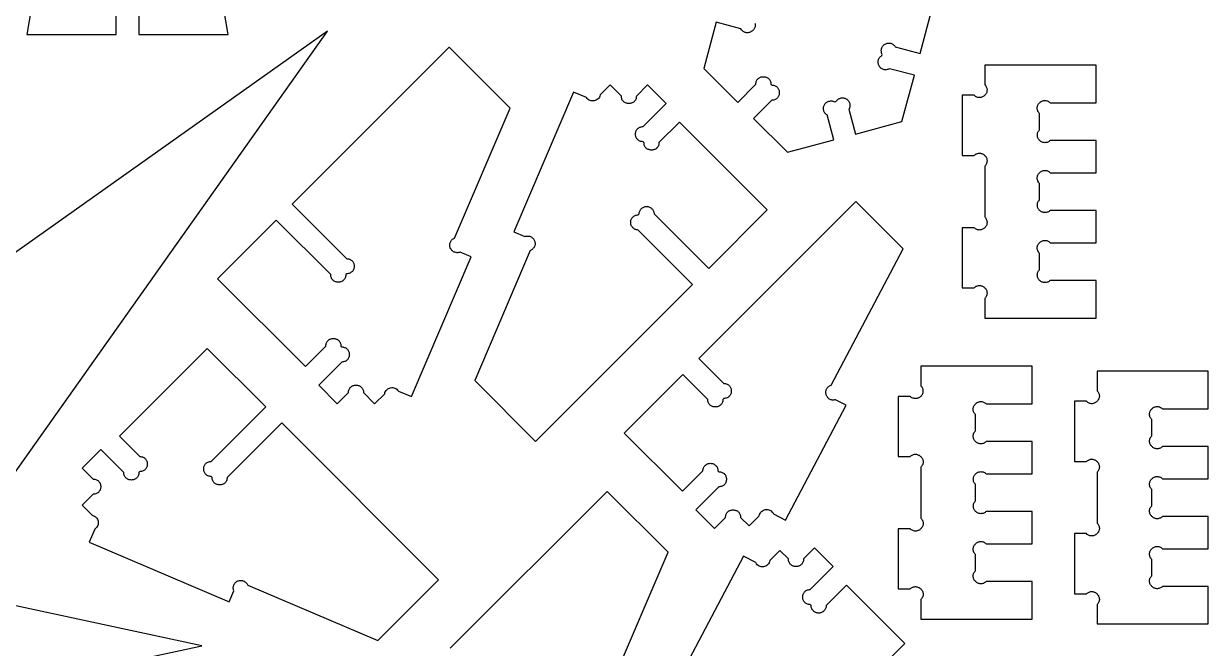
# Model space of a CAD drawing. Extents: x 105 to 1294, y 104 to 1295.
# Drawn here: x 1123.5 to 1280.8, y 223.7 to 306.7 of the extents above; entities that cross this region are included whole.
import ezdxf

# ---------------------------------------------------------------- set-up
doc = ezdxf.new("R2010")
doc.units = 0
doc.layers.add('LAYER_1', color=62, linetype='CONTINUOUS')

msp = doc.modelspace()

# ---------------------------------------------------------------- linework, layer by layer
at = {"layer": 'LAYER_1'}
for points in [[(1138.77, 321.14), (1138.77, 305.3), (1150.64, 305.3), (1137.26, 383.72), (1123.9, 305.3), (1135.77, 305.3), (1135.77, 321.14)], [(1220.59, 306.82), (1220.62, 306.72), (1220.63, 306.61), (1220.64, 306.51), (1220.63, 306.42), (1220.62, 306.32), (1220.59, 306.23), (1220.56, 306.14), (1220.52, 306.06), (1220.46, 305.98), (1220.41, 305.91), (1220.34, 305.84), (1220.27, 305.78), (1220.2, 305.72), (1220.12, 305.67), (1220.04, 305.63), (1219.95, 305.59), (1219.86, 305.56), (1219.77, 305.54), (1219.68, 305.53), (1219.58, 305.52), (1219.49, 305.53), (1219.4, 305.54), (1219.31, 305.57), (1219.22, 305.6), (1219.13, 305.64), (1219.04, 305.7), (1218.96, 305.77), (1218.89, 305.84), (1218.82, 305.93), (1218.75, 306.04), (1215.45, 306.92), (1213.8, 300.77), (1218.31, 296.27), (1220.72, 298.69), (1220.73, 298.81), (1220.75, 298.92), (1220.77, 299.03), (1220.81, 299.13), (1220.86, 299.22), (1220.91, 299.3), (1220.97, 299.37), (1221.04, 299.44), (1221.11, 299.5), (1221.19, 299.55), (1221.27, 299.59), (1221.36, 299.63), (1221.45, 299.65), (1221.54, 299.67), (1221.63, 299.69), (1221.72, 299.69), (1221.82, 299.69), (1221.91, 299.67), (1222, 299.65), (1222.09, 299.63), (1222.18, 299.59), (1222.26, 299.55), (1222.34, 299.5), (1222.41, 299.44), (1222.48, 299.37), (1222.54, 299.3), (1222.59, 299.22), (1222.64, 299.13), (1222.67, 299.03), (1222.7, 298.92), (1222.72, 298.81), (1222.72, 298.69), (1222.84, 298.57), (1222.96, 298.56), (1223.08, 298.55), (1223.18, 298.52), (1223.28, 298.48), (1223.37, 298.44), (1223.45, 298.38), (1223.53, 298.32), (1223.59, 298.26), (1223.65, 298.18), (1223.7, 298.1), (1223.74, 298.02), (1223.78, 297.94), (1223.81, 297.85), (1223.83, 297.75), (1223.84, 297.66), (1223.84, 297.57), (1223.84, 297.47), (1223.83, 297.38), (1223.81, 297.29), (1223.78, 297.2), (1223.74, 297.12), (1223.7, 297.03), (1223.65, 296.95), (1223.59, 296.88), (1223.53, 296.81), (1223.45, 296.75), (1223.37, 296.7), (1223.28, 296.65), (1223.18, 296.62), (1223.08, 296.59), (1222.96, 296.57), (1222.84, 296.57), (1220.42, 294.15), (1224.92, 289.64), (1231.08, 291.29), (1230.19, 294.6), (1230.1, 294.66), (1230.03, 294.72), (1229.96, 294.79), (1229.89, 294.86), (1229.84, 294.94), (1229.79, 295.03), (1229.75, 295.12), (1229.73, 295.21), (1229.7, 295.3), (1229.69, 295.4), (1229.69, 295.49), (1229.7, 295.59), (1229.72, 295.69), (1229.74, 295.78), (1229.78, 295.88), (1229.83, 295.97), (1229.88, 296.05), (1229.94, 296.13), (1230.01, 296.2), (1230.09, 296.26), (1230.17, 296.32), (1230.25, 296.36), (1230.34, 296.4), (1230.43, 296.43), (1230.53, 296.45), (1230.62, 296.46), (1230.72, 296.47), (1230.81, 296.46), (1230.91, 296.44), (1231, 296.42), (1231.1, 296.38), (1231.19, 296.33), (1231.36, 296.38), (1231.42, 296.46), (1231.48, 296.54), (1231.55, 296.61), (1231.62, 296.67), (1231.7, 296.73), (1231.79, 296.78), (1231.87, 296.81), (1231.97, 296.84), (1232.06, 296.86), (1232.15, 296.87), (1232.25, 296.88), (1232.35, 296.87), (1232.44, 296.85), (1232.54, 296.83), (1232.63, 296.79), (1232.72, 296.74), (1232.81, 296.69), (1232.89, 296.62), (1232.96, 296.55), (1233.02, 296.48), (1233.08, 296.4), (1233.12, 296.32), (1233.16, 296.23), (1233.19, 296.14), (1233.21, 296.04), (1233.22, 295.95), (1233.22, 295.85), (1233.22, 295.75), (1233.2, 295.66), (1233.17, 295.56), (1233.14, 295.47), (1233.09, 295.38), (1233.97, 292.07), (1240.13, 293.72), (1241.78, 299.87), (1238.46, 300.75), (1238.36, 300.7), (1238.25, 300.66), (1238.15, 300.63), (1238.04, 300.61), (1237.94, 300.6), (1237.84, 300.61), (1237.75, 300.62), (1237.66, 300.65), (1237.57, 300.68), (1237.49, 300.73), (1237.41, 300.78), (1237.34, 300.83), (1237.27, 300.9), (1237.21, 300.97), (1237.15, 301.04), (1237.1, 301.12), (1237.06, 301.2), (1237.02, 301.29), (1236.99, 301.38), (1236.97, 301.47), (1236.96, 301.56), (1236.95, 301.66), (1236.96, 301.75), (1236.97, 301.84), (1237, 301.93), (1237.03, 302.02), (1237.07, 302.11), (1237.13, 302.19), (1237.2, 302.27), (1237.27, 302.35), (1237.36, 302.42), (1237.47, 302.49), (1237.51, 302.65), (1237.47, 302.74), (1237.43, 302.84), (1237.4, 302.93), (1237.39, 303.03), (1237.38, 303.13), (1237.38, 303.22), (1237.39, 303.32), (1237.41, 303.41), (1237.44, 303.5), (1237.48, 303.59), (1237.53, 303.68), (1237.58, 303.76), (1237.64, 303.83), (1237.71, 303.9), (1237.79, 303.96), (1237.88, 304.02), (1237.97, 304.07), (1238.06, 304.1), (1238.16, 304.13), (1238.26, 304.14), (1238.35, 304.15), (1238.45, 304.15), (1238.54, 304.14), (1238.64, 304.12), (1238.73, 304.09), (1238.82, 304.05), (1238.9, 304), (1238.98, 303.95), (1239.06, 303.89), (1239.12, 303.82), (1239.19, 303.74), (1239.24, 303.65), (1242.55, 302.77), (1244.2, 308.92)], [(1117.84, 240.81), (1163.84, 305.72), (1098.94, 259.71)], [(1201.7, 219.24), (1209.07, 236.51), (1201, 244.6), (1180.15, 223.75)], [(1069.12, 207.28), (1147.14, 224.07), (1069.12, 240.86)], [(1232.73, 216.63), (1240.51, 224.41), (1232.78, 232.14), (1230.07, 229.43), (1230.06, 229.33), (1230.05, 229.23), (1230.02, 229.13), (1229.99, 229.04), (1229.95, 228.96), (1229.9, 228.87), (1229.84, 228.8), (1229.77, 228.73), (1229.7, 228.66), (1229.62, 228.6), (1229.54, 228.55), (1229.45, 228.51), (1229.36, 228.48), (1229.26, 228.45), (1229.16, 228.44), (1229.06, 228.43), (1228.96, 228.44), (1228.86, 228.45), (1228.77, 228.48), (1228.67, 228.51), (1228.59, 228.55), (1228.5, 228.6), (1228.43, 228.66), (1228.36, 228.73), (1228.29, 228.8), (1228.23, 228.87), (1228.18, 228.96), (1228.14, 229.04), (1228.11, 229.13), (1228.08, 229.23), (1228.07, 229.33), (1228.06, 229.43), (1227.94, 229.55), (1227.82, 229.56), (1227.71, 229.58), (1227.6, 229.6), (1227.51, 229.64), (1227.42, 229.69), (1227.33, 229.74), (1227.26, 229.8), (1227.19, 229.87), (1227.13, 229.94), (1227.08, 230.02), (1227.04, 230.1), (1227.01, 230.19), (1226.98, 230.28), (1226.96, 230.37), (1226.95, 230.46), (1226.94, 230.55), (1226.95, 230.65), (1226.96, 230.74), (1226.98, 230.83), (1227.01, 230.92), (1227.04, 231.01), (1227.08, 231.09), (1227.13, 231.17), (1227.19, 231.24), (1227.26, 231.31), (1227.33, 231.37), (1227.42, 231.42), (1227.51, 231.47), (1227.6, 231.51), (1227.71, 231.53), (1227.82, 231.55), (1227.94, 231.55), (1231.01, 234.62), (1228.53, 237.09), (1227.06, 235.62), (1227.05, 235.5), (1227.03, 235.39), (1227.01, 235.28), (1226.97, 235.18), (1226.93, 235.09), (1226.87, 235.01), (1226.81, 234.94), (1226.75, 234.87), (1226.67, 234.81), (1226.59, 234.76), (1226.51, 234.72), (1226.43, 234.68), (1226.34, 234.66), (1226.24, 234.64), (1226.15, 234.62), (1226.06, 234.62), (1225.97, 234.62), (1225.87, 234.64), (1225.78, 234.66), (1225.69, 234.68), (1225.61, 234.72), (1225.52, 234.76), (1225.45, 234.81), (1225.37, 234.87), (1225.3, 234.94), (1225.24, 235.01), (1225.19, 235.09), (1225.15, 235.18), (1225.11, 235.28), (1225.08, 235.39), (1225.07, 235.5), (1225.06, 235.62), (1223.92, 236.76), (1222.58, 235.42), (1222.54, 235.25), (1222.48, 235.1), (1222.39, 234.96), (1222.29, 234.84), (1222.17, 234.75), (1222.03, 234.67), (1221.89, 234.62), (1221.75, 234.58), (1221.59, 234.57), (1221.44, 234.58), (1221.29, 234.62), (1221.15, 234.67), (1221.02, 234.75), (1220.9, 234.86), (1220.79, 234.99), (1220.7, 235.14), (1219.09, 235.98), (1211.04, 220.72)]]:
    msp.add_lwpolyline(points, dxfattribs=at)
for points in [[(1157.03, 280.63), (1149.25, 272.85), (1160.91, 261.19), (1163.62, 263.9), (1163.62, 264.02), (1163.64, 264.14), (1163.67, 264.24), (1163.7, 264.34), (1163.75, 264.43), (1163.8, 264.51), (1163.86, 264.59), (1163.93, 264.65), (1164, 264.71), (1164.08, 264.76), (1164.16, 264.8), (1164.25, 264.84), (1164.34, 264.87), (1164.43, 264.89), (1164.52, 264.9), (1164.62, 264.9), (1164.71, 264.9), (1164.8, 264.89), (1164.89, 264.87), (1164.98, 264.84), (1165.07, 264.8), (1165.15, 264.76), (1165.23, 264.71), (1165.3, 264.65), (1165.37, 264.59), (1165.43, 264.51), (1165.48, 264.43), (1165.53, 264.34), (1165.57, 264.24), (1165.59, 264.14), (1165.61, 264.02), (1165.61, 263.9), (1165.74, 263.78), (1165.86, 263.78), (1165.97, 263.76), (1166.08, 263.73), (1166.17, 263.7), (1166.26, 263.65), (1166.35, 263.6), (1166.42, 263.54), (1166.49, 263.47), (1166.54, 263.4), (1166.59, 263.32), (1166.64, 263.23), (1166.67, 263.15), (1166.7, 263.06), (1166.72, 262.97), (1166.73, 262.87), (1166.74, 262.78), (1166.73, 262.69), (1166.72, 262.59), (1166.7, 262.5), (1166.67, 262.41), (1166.64, 262.33), (1166.59, 262.24), (1166.54, 262.17), (1166.49, 262.09), (1166.42, 262.03), (1166.35, 261.97), (1166.26, 261.91), (1166.17, 261.87), (1166.08, 261.83), (1165.97, 261.8), (1165.86, 261.79), (1165.74, 261.78), (1162.68, 258.72), (1165.14, 256.24), (1166.62, 257.72), (1166.63, 257.84), (1166.64, 257.95), (1166.67, 258.05), (1166.71, 258.15), (1166.75, 258.24), (1166.81, 258.32), (1166.87, 258.4), (1166.93, 258.46), (1167.01, 258.52), (1167.08, 258.57), (1167.17, 258.62), (1167.25, 258.65), (1167.34, 258.68), (1167.43, 258.7), (1167.53, 258.71), (1167.62, 258.71), (1167.71, 258.71), (1167.81, 258.7), (1167.9, 258.68), (1167.99, 258.65), (1168.07, 258.62), (1168.16, 258.57), (1168.23, 258.52), (1168.31, 258.46), (1168.37, 258.4), (1168.43, 258.32), (1168.49, 258.24), (1168.53, 258.15), (1168.57, 258.05), (1168.6, 257.95), (1168.61, 257.84), (1168.62, 257.72), (1170.1, 256.24), (1171.43, 257.57), (1171.47, 257.73), (1171.53, 257.87), (1171.62, 258), (1171.72, 258.1), (1171.83, 258.2), (1171.95, 258.27), (1172.08, 258.33), (1172.22, 258.36), (1172.36, 258.38), (1172.5, 258.38), (1172.64, 258.35), (1172.78, 258.31), (1172.91, 258.25), (1173.04, 258.16), (1173.15, 258.05), (1173.25, 257.92), (1174.98, 257.18), (1182.91, 275.76), (1181.45, 276.38), (1181.35, 276.35), (1181.25, 276.33), (1181.15, 276.31), (1181.06, 276.31), (1180.96, 276.32), (1180.86, 276.33), (1180.77, 276.36), (1180.68, 276.39), (1180.59, 276.43), (1180.51, 276.48), (1180.44, 276.54), (1180.36, 276.61), (1180.3, 276.68), (1180.24, 276.76), (1180.19, 276.84), (1180.15, 276.94), (1180.11, 277.03), (1180.09, 277.13), (1180.08, 277.23), (1180.08, 277.33), (1180.08, 277.43), (1180.1, 277.52), (1180.12, 277.61), (1180.16, 277.7), (1180.2, 277.79), (1180.25, 277.87), (1180.3, 277.95), (1180.37, 278.02), (1180.44, 278.09), (1180.52, 278.14), (1180.61, 278.2), (1180.7, 278.24), (1188.08, 295.51), (1179.99, 303.6), (1159.14, 282.75), (1166.39, 275.51), (1166.51, 275.51), (1166.62, 275.49), (1166.73, 275.46), (1166.82, 275.43), (1166.91, 275.38), (1166.99, 275.33), (1167.07, 275.27), (1167.14, 275.2), (1167.19, 275.13), (1167.24, 275.05), (1167.29, 274.96), (1167.32, 274.88), (1167.35, 274.79), (1167.37, 274.7), (1167.38, 274.6), (1167.38, 274.51), (1167.38, 274.42), (1167.37, 274.32), (1167.35, 274.23), (1167.32, 274.14), (1167.29, 274.06), (1167.24, 273.97), (1167.19, 273.9), (1167.14, 273.82), (1167.07, 273.76), (1166.99, 273.7), (1166.91, 273.64), (1166.82, 273.6), (1166.73, 273.56), (1166.62, 273.53), (1166.51, 273.52), (1166.39, 273.51), (1166.26, 273.39), (1166.26, 273.27), (1166.24, 273.16), (1166.21, 273.05), (1166.18, 272.95), (1166.13, 272.86), (1166.08, 272.78), (1166.02, 272.71), (1165.95, 272.64), (1165.88, 272.58), (1165.8, 272.53), (1165.72, 272.49), (1165.63, 272.45), (1165.54, 272.42), (1165.45, 272.4), (1165.36, 272.39), (1165.26, 272.39), (1165.17, 272.39), (1165.07, 272.4), (1164.98, 272.42), (1164.89, 272.45), (1164.81, 272.49), (1164.72, 272.53), (1164.65, 272.58), (1164.57, 272.64), (1164.5, 272.71), (1164.44, 272.78), (1164.39, 272.86), (1164.35, 272.95), (1164.31, 273.05), (1164.28, 273.16), (1164.26, 273.27), (1164.26, 273.39)], [(1265.9, 291.22), (1259.82, 291.22), (1259.74, 291.15), (1259.66, 291.09), (1259.57, 291.04), (1259.49, 291), (1259.39, 290.96), (1259.3, 290.94), (1259.2, 290.93), (1259.11, 290.92), (1259.01, 290.93), (1258.92, 290.94), (1258.82, 290.96), (1258.73, 291), (1258.64, 291.04), (1258.55, 291.09), (1258.47, 291.15), (1258.4, 291.22), (1258.33, 291.29), (1258.27, 291.37), (1258.22, 291.46), (1258.18, 291.55), (1258.14, 291.64), (1258.12, 291.73), (1258.11, 291.83), (1258.1, 291.92), (1258.11, 292.02), (1258.12, 292.11), (1258.14, 292.21), (1258.18, 292.3), (1258.22, 292.39), (1258.27, 292.47), (1258.33, 292.55), (1258.4, 292.63), (1258.4, 294.8), (1258.31, 294.89), (1258.25, 294.98), (1258.19, 295.08), (1258.15, 295.17), (1258.12, 295.27), (1258.1, 295.36), (1258.09, 295.46), (1258.09, 295.55), (1258.1, 295.65), (1258.12, 295.74), (1258.14, 295.83), (1258.18, 295.91), (1258.22, 296), (1258.28, 296.07), (1258.33, 296.15), (1258.4, 296.22), (1258.47, 296.28), (1258.54, 296.34), (1258.62, 296.39), (1258.7, 296.43), (1258.79, 296.47), (1258.88, 296.5), (1258.97, 296.52), (1259.06, 296.53), (1259.16, 296.53), (1259.25, 296.52), (1259.35, 296.5), (1259.44, 296.46), (1259.54, 296.42), (1259.63, 296.37), (1259.73, 296.3), (1259.82, 296.22), (1265.9, 296.22), (1265.9, 301.22), (1251.12, 301.22), (1251.12, 298.63), (1251.2, 298.54), (1251.27, 298.45), (1251.33, 298.35), (1251.37, 298.26), (1251.4, 298.16), (1251.42, 298.07), (1251.43, 297.97), (1251.43, 297.88), (1251.42, 297.79), (1251.4, 297.69), (1251.38, 297.61), (1251.34, 297.52), (1251.3, 297.44), (1251.25, 297.36), (1251.19, 297.29), (1251.12, 297.22), (1251.05, 297.15), (1250.98, 297.1), (1250.9, 297.04), (1250.82, 297), (1250.73, 296.96), (1250.64, 296.94), (1250.55, 296.92), (1250.46, 296.91), (1250.37, 296.91), (1250.27, 296.92), (1250.17, 296.94), (1250.08, 296.97), (1249.98, 297.01), (1249.89, 297.07), (1249.8, 297.14), (1249.71, 297.22), (1248.13, 297.22), (1248.13, 289.22), (1249.71, 289.22), (1249.8, 289.3), (1249.89, 289.37), (1249.98, 289.42), (1250.08, 289.46), (1250.17, 289.5), (1250.27, 289.52), (1250.37, 289.53), (1250.46, 289.53), (1250.55, 289.52), (1250.64, 289.5), (1250.73, 289.47), (1250.82, 289.43), (1250.9, 289.39), (1250.98, 289.34), (1251.05, 289.28), (1251.12, 289.22), (1251.19, 289.15), (1251.25, 289.07), (1251.3, 288.99), (1251.34, 288.91), (1251.38, 288.83), (1251.4, 288.74), (1251.42, 288.65), (1251.43, 288.55), (1251.43, 288.46), (1251.42, 288.36), (1251.4, 288.27), (1251.37, 288.17), (1251.33, 288.08), (1251.27, 287.98), (1251.2, 287.89), (1251.12, 287.8), (1251.12, 281.05), (1251.2, 280.96), (1251.27, 280.87), (1251.33, 280.77), (1251.37, 280.68), (1251.4, 280.58), (1251.42, 280.49), (1251.43, 280.39), (1251.43, 280.3), (1251.42, 280.2), (1251.4, 280.11), (1251.38, 280.02), (1251.34, 279.94), (1251.3, 279.86), (1251.25, 279.78), (1251.19, 279.7), (1251.12, 279.63), (1251.05, 279.57), (1250.98, 279.51), (1250.9, 279.46), (1250.82, 279.42), (1250.73, 279.38), (1250.64, 279.35), (1250.55, 279.34), (1250.46, 279.33), (1250.37, 279.32), (1250.27, 279.33), (1250.17, 279.35), (1250.08, 279.39), (1249.98, 279.43), (1249.89, 279.48), (1249.8, 279.55), (1249.71, 279.63), (1248.13, 279.63), (1248.13, 271.63), (1249.71, 271.63), (1249.8, 271.72), (1249.89, 271.78), (1249.98, 271.84), (1250.08, 271.88), (1250.17, 271.91), (1250.27, 271.93), (1250.37, 271.94), (1250.46, 271.94), (1250.55, 271.93), (1250.64, 271.91), (1250.73, 271.89), (1250.82, 271.85), (1250.9, 271.81), (1250.98, 271.75), (1251.05, 271.7), (1251.12, 271.63), (1251.19, 271.56), (1251.25, 271.49), (1251.3, 271.41), (1251.34, 271.33), (1251.38, 271.24), (1251.4, 271.16), (1251.42, 271.06), (1251.43, 270.97), (1251.43, 270.88), (1251.42, 270.78), (1251.4, 270.69), (1251.37, 270.59), (1251.33, 270.49), (1251.27, 270.4), (1251.2, 270.31), (1251.12, 270.22), (1251.12, 267.63), (1265.9, 267.63), (1265.9, 272.63), (1259.82, 272.63), (1259.74, 272.56), (1259.66, 272.5), (1259.57, 272.45), (1259.49, 272.41), (1259.39, 272.38), (1259.3, 272.36), (1259.2, 272.34), (1259.11, 272.34), (1259.01, 272.34), (1258.92, 272.36), (1258.82, 272.38), (1258.73, 272.41), (1258.64, 272.45), (1258.55, 272.5), (1258.47, 272.56), (1258.4, 272.63), (1258.33, 272.71), (1258.27, 272.79), (1258.22, 272.87), (1258.18, 272.96), (1258.14, 273.05), (1258.12, 273.15), (1258.11, 273.24), (1258.1, 273.34), (1258.11, 273.44), (1258.12, 273.53), (1258.14, 273.62), (1258.18, 273.72), (1258.22, 273.8), (1258.27, 273.89), (1258.33, 273.97), (1258.4, 274.05), (1258.4, 276.22), (1258.31, 276.31), (1258.25, 276.4), (1258.19, 276.5), (1258.15, 276.59), (1258.12, 276.69), (1258.1, 276.78), (1258.09, 276.88), (1258.09, 276.97), (1258.1, 277.06), (1258.12, 277.16), (1258.14, 277.24), (1258.18, 277.33), (1258.22, 277.41), (1258.28, 277.49), (1258.33, 277.57), (1258.4, 277.63), (1258.47, 277.7), (1258.54, 277.76), (1258.62, 277.81), (1258.7, 277.85), (1258.79, 277.89), (1258.88, 277.91), (1258.97, 277.93), (1259.06, 277.94), (1259.16, 277.94), (1259.25, 277.93), (1259.35, 277.91), (1259.44, 277.88), (1259.54, 277.84), (1259.63, 277.78), (1259.73, 277.72), (1259.82, 277.63), (1265.9, 277.63), (1265.9, 281.92), (1259.82, 281.92), (1259.74, 281.86), (1259.66, 281.8), (1259.57, 281.75), (1259.49, 281.7), (1259.39, 281.67), (1259.3, 281.65), (1259.2, 281.64), (1259.11, 281.63), (1259.01, 281.64), (1258.92, 281.65), (1258.82, 281.67), (1258.73, 281.7), (1258.64, 281.75), (1258.55, 281.8), (1258.47, 281.86), (1258.4, 281.92), (1258.33, 282), (1258.27, 282.08), (1258.22, 282.17), (1258.18, 282.25), (1258.14, 282.35), (1258.12, 282.44), (1258.11, 282.54), (1258.1, 282.63), (1258.11, 282.73), (1258.12, 282.82), (1258.14, 282.92), (1258.18, 283.01), (1258.22, 283.1), (1258.27, 283.18), (1258.33, 283.26), (1258.4, 283.34), (1258.4, 285.51), (1258.31, 285.6), (1258.25, 285.69), (1258.19, 285.79), (1258.15, 285.88), (1258.12, 285.98), (1258.1, 286.07), (1258.09, 286.17), (1258.09, 286.26), (1258.1, 286.36), (1258.12, 286.45), (1258.14, 286.54), (1258.18, 286.62), (1258.22, 286.71), (1258.28, 286.78), (1258.33, 286.86), (1258.4, 286.93), (1258.47, 286.99), (1258.54, 287.05), (1258.62, 287.1), (1258.7, 287.14), (1258.79, 287.18), (1258.88, 287.21), (1258.97, 287.23), (1259.06, 287.24), (1259.16, 287.24), (1259.25, 287.23), (1259.35, 287.21), (1259.44, 287.17), (1259.54, 287.13), (1259.63, 287.08), (1259.73, 287.01), (1259.82, 286.93), (1265.9, 286.93)], [(1214.46, 274.21), (1222.23, 281.99), (1210.58, 293.65), (1207.86, 290.93), (1207.86, 290.81), (1207.84, 290.7), (1207.81, 290.59), (1207.78, 290.5), (1207.73, 290.41), (1207.68, 290.32), (1207.62, 290.25), (1207.55, 290.18), (1207.48, 290.12), (1207.4, 290.07), (1207.32, 290.03), (1207.23, 290), (1207.14, 289.97), (1207.05, 289.95), (1206.96, 289.94), (1206.86, 289.93), (1206.77, 289.94), (1206.67, 289.95), (1206.58, 289.97), (1206.49, 290), (1206.41, 290.03), (1206.32, 290.07), (1206.25, 290.12), (1206.17, 290.18), (1206.11, 290.25), (1206.04, 290.32), (1205.99, 290.41), (1205.95, 290.5), (1205.91, 290.59), (1205.88, 290.7), (1205.87, 290.81), (1205.86, 290.93), (1205.75, 291.05), (1205.62, 291.06), (1205.51, 291.08), (1205.4, 291.1), (1205.31, 291.14), (1205.22, 291.18), (1205.13, 291.24), (1205.06, 291.3), (1204.99, 291.37), (1204.93, 291.44), (1204.88, 291.52), (1204.84, 291.6), (1204.8, 291.69), (1204.78, 291.78), (1204.76, 291.87), (1204.74, 291.96), (1204.74, 292.05), (1204.74, 292.15), (1204.76, 292.24), (1204.78, 292.33), (1204.8, 292.42), (1204.84, 292.51), (1204.88, 292.59), (1204.93, 292.67), (1204.99, 292.74), (1205.06, 292.81), (1205.13, 292.87), (1205.22, 292.92), (1205.31, 292.97), (1205.4, 293), (1205.51, 293.03), (1205.62, 293.05), (1205.75, 293.05), (1208.81, 296.12), (1206.33, 298.59), (1204.86, 297.12), (1204.85, 297), (1204.84, 296.89), (1204.81, 296.78), (1204.77, 296.68), (1204.73, 296.59), (1204.68, 296.51), (1204.61, 296.44), (1204.55, 296.37), (1204.47, 296.31), (1204.4, 296.26), (1204.31, 296.22), (1204.23, 296.18), (1204.14, 296.16), (1204.05, 296.14), (1203.95, 296.12), (1203.86, 296.12), (1203.76, 296.12), (1203.67, 296.14), (1203.58, 296.16), (1203.49, 296.18), (1203.4, 296.22), (1203.32, 296.26), (1203.24, 296.31), (1203.17, 296.37), (1203.1, 296.44), (1203.04, 296.51), (1202.99, 296.59), (1202.94, 296.68), (1202.91, 296.78), (1202.88, 296.89), (1202.86, 297), (1202.86, 297.12), (1201.39, 298.59), (1200.05, 297.27), (1200.01, 297.11), (1199.95, 296.97), (1199.86, 296.84), (1199.77, 296.73), (1199.65, 296.64), (1199.53, 296.57), (1199.4, 296.51), (1199.26, 296.47), (1199.12, 296.46), (1198.98, 296.46), (1198.84, 296.48), (1198.7, 296.52), (1198.57, 296.59), (1198.44, 296.67), (1198.33, 296.78), (1198.23, 296.91), (1196.51, 297.65), (1188.57, 279.07), (1190.04, 278.45), (1190.13, 278.49), (1190.23, 278.51), (1190.33, 278.52), (1190.43, 278.52), (1190.52, 278.52), (1190.62, 278.5), (1190.71, 278.48), (1190.8, 278.44), (1190.88, 278.4), (1190.97, 278.35), (1191.04, 278.29), (1191.11, 278.23), (1191.18, 278.16), (1191.24, 278.08), (1191.29, 277.99), (1191.33, 277.9), (1191.37, 277.8), (1191.39, 277.7), (1191.4, 277.6), (1191.4, 277.51), (1191.4, 277.41), (1191.38, 277.31), (1191.36, 277.22), (1191.32, 277.13), (1191.28, 277.05), (1191.23, 276.96), (1191.17, 276.89), (1191.11, 276.81), (1191.03, 276.75), (1190.95, 276.69), (1190.87, 276.64), (1190.77, 276.6), (1183.4, 259.32), (1191.48, 251.24), (1212.33, 272.09), (1205.1, 279.32), (1204.99, 279.33), (1204.89, 279.34), (1204.8, 279.37), (1204.71, 279.4), (1204.62, 279.45), (1204.54, 279.5), (1204.46, 279.55), (1204.39, 279.62), (1204.33, 279.69), (1204.27, 279.77), (1204.22, 279.85), (1204.18, 279.93), (1204.14, 280.03), (1204.12, 280.12), (1204.1, 280.22), (1204.1, 280.32), (1204.1, 280.43), (1204.12, 280.53), (1204.14, 280.62), (1204.18, 280.71), (1204.22, 280.8), (1204.27, 280.88), (1204.33, 280.96), (1204.39, 281.03), (1204.46, 281.1), (1204.54, 281.15), (1204.62, 281.2), (1204.71, 281.25), (1204.8, 281.28), (1204.89, 281.3), (1204.99, 281.32), (1205.1, 281.32), (1205.22, 281.45), (1205.22, 281.55), (1205.24, 281.65), (1205.26, 281.74), (1205.3, 281.84), (1205.34, 281.92), (1205.39, 282), (1205.45, 282.08), (1205.51, 282.15), (1205.58, 282.22), (1205.66, 282.27), (1205.74, 282.32), (1205.83, 282.37), (1205.92, 282.4), (1206.01, 282.43), (1206.11, 282.44), (1206.22, 282.45), (1206.32, 282.44), (1206.42, 282.43), (1206.51, 282.4), (1206.61, 282.37), (1206.69, 282.32), (1206.77, 282.27), (1206.85, 282.22), (1206.92, 282.15), (1206.99, 282.08), (1207.04, 282), (1207.09, 281.92), (1207.14, 281.84), (1207.17, 281.74), (1207.19, 281.65), (1207.21, 281.55), (1207.22, 281.45)], [(1213.69, 247.33), (1213.7, 247.43), (1213.71, 247.53), (1213.74, 247.62), (1213.77, 247.72), (1213.81, 247.8), (1213.86, 247.89), (1213.92, 247.96), (1213.99, 248.03), (1214.06, 248.1), (1214.13, 248.16), (1214.22, 248.21), (1214.3, 248.25), (1214.4, 248.28), (1214.49, 248.31), (1214.59, 248.32), (1214.69, 248.33), (1214.79, 248.32), (1214.89, 248.31), (1214.99, 248.28), (1215.08, 248.25), (1215.17, 248.21), (1215.25, 248.16), (1215.33, 248.1), (1215.4, 248.03), (1215.46, 247.96), (1215.52, 247.89), (1215.57, 247.8), (1215.61, 247.72), (1215.65, 247.62), (1215.67, 247.53), (1215.69, 247.43), (1215.69, 247.33), (1215.81, 247.2), (1215.93, 247.2), (1216.05, 247.18), (1216.15, 247.15), (1216.25, 247.12), (1216.34, 247.07), (1216.42, 247.02), (1216.5, 246.96), (1216.57, 246.89), (1216.63, 246.82), (1216.68, 246.74), (1216.72, 246.66), (1216.75, 246.57), (1216.78, 246.48), (1216.8, 246.39), (1216.81, 246.3), (1216.82, 246.2), (1216.81, 246.11), (1216.8, 246.02), (1216.78, 245.93), (1216.75, 245.84), (1216.72, 245.75), (1216.68, 245.67), (1216.63, 245.59), (1216.57, 245.52), (1216.5, 245.45), (1216.42, 245.39), (1216.34, 245.33), (1216.25, 245.29), (1216.15, 245.25), (1216.05, 245.23), (1215.93, 245.21), (1215.81, 245.2), (1212.75, 242.14), (1215.22, 239.66), (1216.7, 241.14), (1216.7, 241.26), (1216.72, 241.37), (1216.75, 241.48), (1216.78, 241.57), (1216.83, 241.66), (1216.88, 241.75), (1216.94, 241.82), (1217.01, 241.89), (1217.08, 241.95), (1217.16, 242), (1217.24, 242.04), (1217.33, 242.07), (1217.42, 242.1), (1217.51, 242.12), (1217.6, 242.13), (1217.7, 242.14), (1217.79, 242.13), (1217.88, 242.12), (1217.97, 242.1), (1218.06, 242.07), (1218.15, 242.04), (1218.23, 242), (1218.31, 241.95), (1218.38, 241.89), (1218.45, 241.82), (1218.51, 241.75), (1218.56, 241.66), (1218.61, 241.57), (1218.65, 241.48), (1218.67, 241.37), (1218.69, 241.26), (1218.69, 241.14), (1219.83, 240), (1221.17, 241.34), (1221.21, 241.51), (1221.28, 241.66), (1221.36, 241.8), (1221.47, 241.92), (1221.59, 242.01), (1221.72, 242.09), (1221.86, 242.14), (1222.01, 242.18), (1222.16, 242.19), (1222.31, 242.18), (1222.46, 242.14), (1222.6, 242.09), (1222.74, 242.01), (1222.86, 241.9), (1222.97, 241.77), (1223.05, 241.62), (1224.66, 240.77), (1232.72, 256.03), (1231.31, 256.78), (1231.19, 256.75), (1231.08, 256.73), (1230.97, 256.72), (1230.87, 256.73), (1230.77, 256.75), (1230.67, 256.77), (1230.59, 256.81), (1230.5, 256.85), (1230.43, 256.91), (1230.35, 256.97), (1230.29, 257.03), (1230.23, 257.1), (1230.18, 257.18), (1230.13, 257.26), (1230.09, 257.35), (1230.06, 257.44), (1230.04, 257.53), (1230.02, 257.62), (1230.02, 257.71), (1230.02, 257.81), (1230.02, 257.9), (1230.04, 257.99), (1230.07, 258.08), (1230.1, 258.17), (1230.14, 258.25), (1230.2, 258.33), (1230.26, 258.41), (1230.33, 258.48), (1230.42, 258.54), (1230.51, 258.6), (1230.61, 258.65), (1230.73, 258.69), (1240.29, 276.8), (1234, 283.09), (1213.15, 262.25), (1216.46, 258.93), (1216.58, 258.93), (1216.7, 258.91), (1216.8, 258.88), (1216.9, 258.85), (1216.99, 258.8), (1217.07, 258.75), (1217.14, 258.69), (1217.21, 258.62), (1217.27, 258.55), (1217.32, 258.47), (1217.36, 258.39), (1217.4, 258.3), (1217.43, 258.21), (1217.45, 258.12), (1217.46, 258.03), (1217.46, 257.93), (1217.46, 257.84), (1217.45, 257.75), (1217.43, 257.66), (1217.4, 257.57), (1217.36, 257.48), (1217.32, 257.4), (1217.27, 257.32), (1217.21, 257.25), (1217.14, 257.18), (1217.07, 257.12), (1216.99, 257.06), (1216.9, 257.02), (1216.8, 256.98), (1216.7, 256.96), (1216.58, 256.94), (1216.46, 256.93), (1216.34, 256.81), (1216.33, 256.69), (1216.32, 256.58), (1216.29, 256.47), (1216.25, 256.37), (1216.21, 256.28), (1216.16, 256.2), (1216.09, 256.13), (1216.03, 256.06), (1215.95, 256), (1215.88, 255.95), (1215.79, 255.91), (1215.71, 255.87), (1215.62, 255.85), (1215.52, 255.83), (1215.43, 255.82), (1215.34, 255.81), (1215.24, 255.82), (1215.15, 255.83), (1215.06, 255.85), (1214.97, 255.87), (1214.88, 255.91), (1214.8, 255.95), (1214.72, 256), (1214.65, 256.06), (1214.58, 256.13), (1214.52, 256.2), (1214.47, 256.28), (1214.42, 256.37), (1214.38, 256.47), (1214.36, 256.58), (1214.34, 256.69), (1214.34, 256.81), (1211.02, 260.12), (1203.24, 252.35), (1210.98, 244.61)], [(1155.63, 255.82), (1147.85, 263.6), (1136.2, 251.94), (1138.91, 249.23), (1139.03, 249.22), (1139.15, 249.2), (1139.25, 249.18), (1139.35, 249.14), (1139.44, 249.09), (1139.52, 249.04), (1139.6, 248.98), (1139.66, 248.91), (1139.72, 248.84), (1139.77, 248.76), (1139.81, 248.68), (1139.85, 248.59), (1139.88, 248.5), (1139.9, 248.41), (1139.91, 248.32), (1139.91, 248.23), (1139.91, 248.13), (1139.9, 248.04), (1139.88, 247.95), (1139.85, 247.86), (1139.81, 247.77), (1139.77, 247.69), (1139.72, 247.61), (1139.66, 247.54), (1139.6, 247.47), (1139.52, 247.41), (1139.44, 247.36), (1139.35, 247.31), (1139.25, 247.28), (1139.15, 247.25), (1139.03, 247.23), (1138.91, 247.23), (1138.79, 247.1), (1138.78, 246.98), (1138.77, 246.87), (1138.74, 246.76), (1138.7, 246.67), (1138.66, 246.58), (1138.61, 246.49), (1138.54, 246.42), (1138.48, 246.35), (1138.4, 246.3), (1138.33, 246.24), (1138.24, 246.2), (1138.16, 246.17), (1138.07, 246.14), (1137.98, 246.12), (1137.88, 246.11), (1137.79, 246.1), (1137.69, 246.11), (1137.6, 246.12), (1137.51, 246.14), (1137.42, 246.17), (1137.33, 246.2), (1137.25, 246.24), (1137.17, 246.3), (1137.1, 246.35), (1137.03, 246.42), (1136.97, 246.49), (1136.92, 246.58), (1136.87, 246.67), (1136.84, 246.76), (1136.81, 246.87), (1136.79, 246.98), (1136.79, 247.1), (1133.72, 250.17), (1131.25, 247.7), (1132.73, 246.22), (1132.85, 246.22), (1132.96, 246.2), (1133.07, 246.17), (1133.16, 246.13), (1133.25, 246.09), (1133.33, 246.04), (1133.41, 245.98), (1133.47, 245.91), (1133.53, 245.84), (1133.58, 245.76), (1133.63, 245.67), (1133.66, 245.59), (1133.69, 245.5), (1133.71, 245.41), (1133.72, 245.31), (1133.72, 245.22), (1133.72, 245.13), (1133.71, 245.03), (1133.69, 244.94), (1133.66, 244.85), (1133.63, 244.77), (1133.58, 244.68), (1133.53, 244.61), (1133.47, 244.53), (1133.41, 244.47), (1133.33, 244.41), (1133.25, 244.35), (1133.16, 244.31), (1133.07, 244.27), (1132.96, 244.24), (1132.85, 244.23), (1132.73, 244.22), (1131.25, 242.75), (1132.58, 241.42), (1132.74, 241.37), (1132.88, 241.31), (1133.01, 241.23), (1133.11, 241.13), (1133.21, 241.02), (1133.28, 240.89), (1133.33, 240.76), (1133.37, 240.62), (1133.39, 240.48), (1133.38, 240.34), (1133.36, 240.2), (1133.32, 240.06), (1133.25, 239.93), (1133.17, 239.81), (1133.06, 239.69), (1132.93, 239.59), (1132.19, 237.87), (1150.77, 229.94), (1151.39, 231.39), (1151.36, 231.49), (1151.34, 231.59), (1151.32, 231.69), (1151.32, 231.79), (1151.33, 231.88), (1151.34, 231.98), (1151.37, 232.07), (1151.4, 232.16), (1151.44, 232.25), (1151.49, 232.33), (1151.55, 232.41), (1151.61, 232.48), (1151.68, 232.54), (1151.76, 232.6), (1151.85, 232.65), (1151.94, 232.7), (1152.04, 232.73), (1152.14, 232.75), (1152.24, 232.76), (1152.33, 232.77), (1152.43, 232.76), (1152.53, 232.75), (1152.62, 232.72), (1152.71, 232.69), (1152.79, 232.65), (1152.88, 232.6), (1152.95, 232.54), (1153.03, 232.47), (1153.09, 232.4), (1153.15, 232.32), (1153.2, 232.23), (1153.24, 232.14), (1170.52, 224.77), (1178.6, 232.85), (1157.76, 253.7), (1150.51, 246.46), (1150.51, 246.34), (1150.49, 246.23), (1150.46, 246.12), (1150.43, 246.02), (1150.38, 245.93), (1150.33, 245.85), (1150.27, 245.78), (1150.2, 245.71), (1150.13, 245.65), (1150.05, 245.6), (1149.97, 245.56), (1149.88, 245.52), (1149.79, 245.5), (1149.7, 245.48), (1149.61, 245.46), (1149.52, 245.46), (1149.42, 245.46), (1149.33, 245.48), (1149.24, 245.5), (1149.15, 245.52), (1149.06, 245.56), (1148.98, 245.6), (1148.9, 245.65), (1148.83, 245.71), (1148.76, 245.78), (1148.7, 245.85), (1148.65, 245.93), (1148.6, 246.02), (1148.57, 246.12), (1148.54, 246.23), (1148.52, 246.34), (1148.52, 246.46), (1148.4, 246.58), (1148.27, 246.59), (1148.16, 246.6), (1148.06, 246.63), (1147.96, 246.67), (1147.87, 246.71), (1147.79, 246.77), (1147.71, 246.83), (1147.65, 246.89), (1147.59, 246.97), (1147.54, 247.04), (1147.49, 247.13), (1147.46, 247.21), (1147.43, 247.3), (1147.41, 247.39), (1147.4, 247.49), (1147.4, 247.58), (1147.4, 247.67), (1147.41, 247.77), (1147.43, 247.86), (1147.46, 247.95), (1147.49, 248.03), (1147.54, 248.12), (1147.59, 248.2), (1147.65, 248.27), (1147.71, 248.34), (1147.79, 248.4), (1147.87, 248.45), (1147.96, 248.5), (1148.06, 248.53), (1148.16, 248.56), (1148.27, 248.58), (1148.4, 248.58)], [(1241.22, 231.63), (1241.31, 231.72), (1241.4, 231.78), (1241.49, 231.84), (1241.59, 231.88), (1241.68, 231.91), (1241.78, 231.93), (1241.87, 231.94), (1241.97, 231.94), (1242.06, 231.93), (1242.15, 231.91), (1242.24, 231.89), (1242.33, 231.85), (1242.41, 231.81), (1242.49, 231.75), (1242.56, 231.7), (1242.63, 231.63), (1242.69, 231.56), (1242.75, 231.49), (1242.8, 231.41), (1242.84, 231.33), (1242.88, 231.24), (1242.91, 231.15), (1242.93, 231.06), (1242.94, 230.97), (1242.94, 230.88), (1242.93, 230.78), (1242.91, 230.68), (1242.88, 230.59), (1242.83, 230.49), (1242.78, 230.4), (1242.71, 230.31), (1242.63, 230.22), (1242.63, 227.63), (1257.4, 227.63), (1257.4, 232.63), (1251.32, 232.63), (1251.23, 232.55), (1251.13, 232.48), (1251.04, 232.43), (1250.95, 232.38), (1250.85, 232.35), (1250.75, 232.33), (1250.66, 232.32), (1250.56, 232.32), (1250.47, 232.33), (1250.38, 232.35), (1250.29, 232.38), (1250.2, 232.42), (1250.12, 232.46), (1250.04, 232.51), (1249.97, 232.57), (1249.9, 232.63), (1249.84, 232.7), (1249.78, 232.78), (1249.73, 232.85), (1249.68, 232.94), (1249.65, 233.02), (1249.62, 233.11), (1249.6, 233.2), (1249.59, 233.3), (1249.59, 233.39), (1249.6, 233.49), (1249.62, 233.58), (1249.65, 233.68), (1249.69, 233.77), (1249.75, 233.87), (1249.81, 233.96), (1249.89, 234.05), (1249.89, 236.22), (1249.81, 236.31), (1249.75, 236.4), (1249.69, 236.49), (1249.65, 236.59), (1249.62, 236.68), (1249.6, 236.78), (1249.59, 236.88), (1249.59, 236.97), (1249.6, 237.06), (1249.62, 237.15), (1249.65, 237.24), (1249.68, 237.33), (1249.73, 237.41), (1249.78, 237.49), (1249.84, 237.56), (1249.9, 237.63), (1249.97, 237.7), (1250.04, 237.75), (1250.12, 237.81), (1250.2, 237.85), (1250.29, 237.89), (1250.38, 237.91), (1250.47, 237.93), (1250.56, 237.94), (1250.66, 237.94), (1250.75, 237.93), (1250.85, 237.91), (1250.95, 237.88), (1251.04, 237.84), (1251.13, 237.78), (1251.23, 237.72), (1251.32, 237.63), (1257.4, 237.63), (1257.4, 241.93), (1251.32, 241.93), (1251.24, 241.86), (1251.16, 241.8), (1251.07, 241.75), (1250.99, 241.71), (1250.89, 241.67), (1250.8, 241.65), (1250.7, 241.64), (1250.61, 241.63), (1250.51, 241.64), (1250.42, 241.65), (1250.32, 241.67), (1250.23, 241.71), (1250.14, 241.75), (1250.05, 241.8), (1249.97, 241.86), (1249.89, 241.93), (1249.83, 242), (1249.77, 242.08), (1249.72, 242.17), (1249.68, 242.26), (1249.64, 242.35), (1249.62, 242.44), (1249.61, 242.54), (1249.6, 242.63), (1249.61, 242.73), (1249.62, 242.82), (1249.64, 242.92), (1249.68, 243.01), (1249.72, 243.1), (1249.77, 243.18), (1249.83, 243.26), (1249.89, 243.34), (1249.89, 245.51), (1249.83, 245.59), (1249.77, 245.67), (1249.72, 245.75), (1249.68, 245.84), (1249.64, 245.93), (1249.62, 246.03), (1249.61, 246.12), (1249.6, 246.22), (1249.61, 246.31), (1249.62, 246.41), (1249.64, 246.5), (1249.68, 246.59), (1249.72, 246.68), (1249.77, 246.77), (1249.83, 246.85), (1249.89, 246.92), (1249.97, 246.99), (1250.05, 247.05), (1250.14, 247.1), (1250.23, 247.14), (1250.32, 247.18), (1250.42, 247.2), (1250.51, 247.21), (1250.61, 247.22), (1250.7, 247.21), (1250.8, 247.2), (1250.89, 247.18), (1250.99, 247.14), (1251.07, 247.1), (1251.16, 247.05), (1251.24, 246.99), (1251.32, 246.92), (1257.4, 246.92), (1257.4, 251.22), (1251.32, 251.22), (1251.23, 251.13), (1251.13, 251.07), (1251.04, 251.01), (1250.95, 250.97), (1250.85, 250.94), (1250.75, 250.92), (1250.66, 250.91), (1250.56, 250.91), (1250.47, 250.92), (1250.38, 250.94), (1250.29, 250.96), (1250.2, 251), (1250.12, 251.04), (1250.04, 251.1), (1249.97, 251.15), (1249.9, 251.22), (1249.84, 251.29), (1249.78, 251.36), (1249.73, 251.44), (1249.68, 251.52), (1249.65, 251.61), (1249.62, 251.69), (1249.6, 251.79), (1249.59, 251.88), (1249.59, 251.97), (1249.6, 252.07), (1249.62, 252.16), (1249.65, 252.26), (1249.69, 252.36), (1249.75, 252.45), (1249.81, 252.54), (1249.89, 252.63), (1249.89, 254.8), (1249.81, 254.89), (1249.75, 254.98), (1249.69, 255.08), (1249.65, 255.17), (1249.62, 255.27), (1249.6, 255.36), (1249.59, 255.46), (1249.59, 255.55), (1249.6, 255.65), (1249.62, 255.74), (1249.65, 255.83), (1249.68, 255.91), (1249.73, 255.99), (1249.78, 256.07), (1249.84, 256.15), (1249.9, 256.22), (1249.97, 256.28), (1250.04, 256.34), (1250.12, 256.39), (1250.2, 256.43), (1250.29, 256.47), (1250.38, 256.5), (1250.47, 256.52), (1250.56, 256.53), (1250.66, 256.53), (1250.75, 256.52), (1250.85, 256.5), (1250.95, 256.47), (1251.04, 256.42), (1251.13, 256.37), (1251.23, 256.3), (1251.32, 256.22), (1257.4, 256.22), (1257.4, 261.22), (1242.63, 261.22), (1242.63, 258.63), (1242.7, 258.55), (1242.76, 258.47), (1242.81, 258.39), (1242.85, 258.3), (1242.88, 258.21), (1242.9, 258.11), (1242.92, 258.02), (1242.92, 257.92), (1242.92, 257.83), (1242.9, 257.73), (1242.88, 257.64), (1242.85, 257.55), (1242.81, 257.46), (1242.76, 257.37), (1242.7, 257.29), (1242.63, 257.22), (1242.55, 257.15), (1242.47, 257.09), (1242.39, 257.04), (1242.3, 257), (1242.21, 256.96), (1242.11, 256.94), (1242.02, 256.93), (1241.92, 256.92), (1241.83, 256.93), (1241.73, 256.94), (1241.64, 256.96), (1241.55, 257), (1241.46, 257.04), (1241.37, 257.09), (1241.29, 257.15), (1241.22, 257.22), (1239.62, 257.22), (1239.62, 249.22), (1241.22, 249.22), (1241.31, 249.3), (1241.4, 249.37), (1241.49, 249.42), (1241.59, 249.47), (1241.68, 249.5), (1241.78, 249.52), (1241.87, 249.53), (1241.97, 249.53), (1242.06, 249.52), (1242.15, 249.5), (1242.24, 249.47), (1242.33, 249.43), (1242.41, 249.39), (1242.49, 249.34), (1242.56, 249.28), (1242.63, 249.22), (1242.69, 249.15), (1242.75, 249.07), (1242.8, 248.99), (1242.84, 248.91), (1242.88, 248.83), (1242.91, 248.74), (1242.93, 248.65), (1242.94, 248.55), (1242.94, 248.46), (1242.93, 248.36), (1242.91, 248.27), (1242.88, 248.17), (1242.83, 248.08), (1242.78, 247.98), (1242.71, 247.89), (1242.63, 247.8), (1242.63, 241.05), (1242.71, 240.96), (1242.78, 240.87), (1242.83, 240.77), (1242.88, 240.68), (1242.91, 240.58), (1242.93, 240.49), (1242.94, 240.39), (1242.94, 240.3), (1242.93, 240.2), (1242.91, 240.11), (1242.88, 240.02), (1242.84, 239.94), (1242.8, 239.85), (1242.75, 239.78), (1242.69, 239.7), (1242.63, 239.63), (1242.56, 239.57), (1242.49, 239.51), (1242.41, 239.46), (1242.33, 239.42), (1242.24, 239.38), (1242.15, 239.35), (1242.06, 239.33), (1241.97, 239.32), (1241.87, 239.32), (1241.78, 239.33), (1241.68, 239.35), (1241.59, 239.39), (1241.49, 239.43), (1241.4, 239.48), (1241.31, 239.55), (1241.22, 239.63), (1239.62, 239.63), (1239.62, 231.63)], [(1280.81, 250.56), (1274.72, 250.56), (1274.63, 250.48), (1274.54, 250.41), (1274.45, 250.35), (1274.35, 250.31), (1274.26, 250.28), (1274.16, 250.26), (1274.07, 250.25), (1273.97, 250.25), (1273.88, 250.26), (1273.79, 250.28), (1273.7, 250.31), (1273.61, 250.34), (1273.53, 250.39), (1273.45, 250.44), (1273.38, 250.5), (1273.31, 250.56), (1273.25, 250.63), (1273.19, 250.7), (1273.14, 250.78), (1273.09, 250.86), (1273.06, 250.95), (1273.03, 251.04), (1273.01, 251.13), (1273, 251.22), (1273, 251.32), (1273.01, 251.41), (1273.03, 251.51), (1273.06, 251.6), (1273.1, 251.7), (1273.16, 251.79), (1273.23, 251.88), (1273.31, 251.97), (1273.31, 254.14), (1273.23, 254.23), (1273.16, 254.33), (1273.1, 254.42), (1273.06, 254.51), (1273.03, 254.61), (1273.01, 254.71), (1273, 254.8), (1273, 254.9), (1273.01, 254.99), (1273.03, 255.08), (1273.06, 255.17), (1273.09, 255.26), (1273.14, 255.34), (1273.19, 255.42), (1273.25, 255.49), (1273.31, 255.56), (1273.38, 255.62), (1273.45, 255.68), (1273.53, 255.73), (1273.61, 255.77), (1273.7, 255.81), (1273.79, 255.84), (1273.88, 255.86), (1273.97, 255.87), (1274.07, 255.87), (1274.16, 255.86), (1274.26, 255.84), (1274.35, 255.81), (1274.45, 255.76), (1274.54, 255.71), (1274.63, 255.64), (1274.72, 255.56), (1280.81, 255.56), (1280.81, 260.56), (1266.03, 260.56), (1266.03, 257.97), (1266.12, 257.88), (1266.18, 257.79), (1266.24, 257.7), (1266.28, 257.6), (1266.31, 257.51), (1266.33, 257.41), (1266.34, 257.32), (1266.34, 257.22), (1266.33, 257.13), (1266.31, 257.04), (1266.29, 256.95), (1266.25, 256.86), (1266.21, 256.78), (1266.16, 256.7), (1266.1, 256.63), (1266.03, 256.56), (1265.97, 256.5), (1265.89, 256.44), (1265.81, 256.39), (1265.73, 256.34), (1265.65, 256.31), (1265.56, 256.28), (1265.47, 256.26), (1265.37, 256.25), (1265.28, 256.25), (1265.18, 256.26), (1265.09, 256.28), (1264.99, 256.31), (1264.9, 256.35), (1264.8, 256.41), (1264.71, 256.48), (1264.62, 256.56), (1263.04, 256.56), (1263.04, 248.56), (1264.62, 248.56), (1264.71, 248.64), (1264.8, 248.71), (1264.9, 248.76), (1264.99, 248.81), (1265.09, 248.84), (1265.18, 248.86), (1265.28, 248.87), (1265.37, 248.87), (1265.47, 248.86), (1265.56, 248.84), (1265.65, 248.81), (1265.73, 248.77), (1265.81, 248.73), (1265.89, 248.68), (1265.97, 248.62), (1266.03, 248.56), (1266.1, 248.49), (1266.16, 248.42), (1266.21, 248.34), (1266.25, 248.25), (1266.29, 248.17), (1266.31, 248.08), (1266.33, 247.99), (1266.34, 247.9), (1266.34, 247.8), (1266.33, 247.71), (1266.31, 247.61), (1266.28, 247.51), (1266.24, 247.42), (1266.18, 247.33), (1266.12, 247.23), (1266.03, 247.14), (1266.03, 240.39), (1266.12, 240.3), (1266.18, 240.21), (1266.24, 240.12), (1266.28, 240.02), (1266.31, 239.92), (1266.33, 239.83), (1266.34, 239.73), (1266.34, 239.64), (1266.33, 239.55), (1266.31, 239.45), (1266.29, 239.37), (1266.25, 239.28), (1266.21, 239.2), (1266.16, 239.12), (1266.1, 239.04), (1266.03, 238.98), (1265.97, 238.91), (1265.89, 238.86), (1265.81, 238.8), (1265.73, 238.76), (1265.65, 238.72), (1265.56, 238.7), (1265.47, 238.68), (1265.37, 238.67), (1265.28, 238.67), (1265.18, 238.68), (1265.09, 238.7), (1264.99, 238.73), (1264.9, 238.77), (1264.8, 238.83), (1264.71, 238.89), (1264.62, 238.98), (1263.04, 238.98), (1263.04, 230.98), (1264.62, 230.98), (1264.71, 231.06), (1264.8, 231.13), (1264.9, 231.18), (1264.99, 231.23), (1265.09, 231.26), (1265.18, 231.28), (1265.28, 231.29), (1265.37, 231.29), (1265.47, 231.28), (1265.56, 231.26), (1265.65, 231.23), (1265.73, 231.19), (1265.81, 231.15), (1265.89, 231.1), (1265.97, 231.04), (1266.03, 230.98), (1266.1, 230.91), (1266.16, 230.83), (1266.21, 230.76), (1266.25, 230.67), (1266.29, 230.59), (1266.31, 230.5), (1266.33, 230.41), (1266.34, 230.31), (1266.34, 230.22), (1266.33, 230.12), (1266.31, 230.03), (1266.28, 229.93), (1266.24, 229.84), (1266.18, 229.74), (1266.12, 229.65), (1266.03, 229.56), (1266.03, 226.98), (1280.81, 226.98), (1280.81, 231.98), (1274.72, 231.98), (1274.63, 231.89), (1274.54, 231.83), (1274.45, 231.77), (1274.35, 231.73), (1274.26, 231.7), (1274.16, 231.68), (1274.07, 231.67), (1273.97, 231.67), (1273.88, 231.68), (1273.79, 231.7), (1273.7, 231.72), (1273.61, 231.76), (1273.53, 231.8), (1273.45, 231.86), (1273.38, 231.91), (1273.31, 231.98), (1273.25, 232.04), (1273.19, 232.12), (1273.14, 232.2), (1273.09, 232.28), (1273.06, 232.37), (1273.03, 232.45), (1273.01, 232.55), (1273, 232.64), (1273, 232.73), (1273.01, 232.83), (1273.03, 232.92), (1273.06, 233.02), (1273.1, 233.11), (1273.16, 233.21), (1273.23, 233.3), (1273.31, 233.39), (1273.31, 235.56), (1273.23, 235.65), (1273.16, 235.74), (1273.1, 235.84), (1273.06, 235.93), (1273.03, 236.03), (1273.01, 236.12), (1273, 236.22), (1273, 236.31), (1273.01, 236.41), (1273.03, 236.5), (1273.06, 236.59), (1273.09, 236.67), (1273.14, 236.75), (1273.19, 236.83), (1273.25, 236.91), (1273.31, 236.98), (1273.38, 237.04), (1273.45, 237.1), (1273.53, 237.15), (1273.61, 237.19), (1273.7, 237.23), (1273.79, 237.26), (1273.88, 237.28), (1273.97, 237.29), (1274.07, 237.29), (1274.16, 237.28), (1274.26, 237.26), (1274.35, 237.22), (1274.45, 237.18), (1274.54, 237.13), (1274.63, 237.06), (1274.72, 236.98), (1280.81, 236.98), (1280.81, 241.27), (1274.72, 241.27), (1274.63, 241.19), (1274.54, 241.12), (1274.45, 241.06), (1274.35, 241.02), (1274.26, 240.99), (1274.16, 240.97), (1274.07, 240.96), (1273.97, 240.96), (1273.88, 240.97), (1273.79, 240.99), (1273.7, 241.02), (1273.61, 241.05), (1273.53, 241.1), (1273.45, 241.15), (1273.38, 241.2), (1273.31, 241.27), (1273.25, 241.34), (1273.19, 241.41), (1273.14, 241.49), (1273.09, 241.57), (1273.06, 241.66), (1273.03, 241.75), (1273.01, 241.84), (1273, 241.93), (1273, 242.02), (1273.01, 242.12), (1273.03, 242.22), (1273.06, 242.31), (1273.1, 242.41), (1273.16, 242.5), (1273.23, 242.59), (1273.31, 242.68), (1273.31, 244.85), (1273.23, 244.94), (1273.16, 245.04), (1273.1, 245.13), (1273.06, 245.22), (1273.03, 245.32), (1273.01, 245.41), (1273, 245.51), (1273, 245.6), (1273.01, 245.7), (1273.03, 245.79), (1273.06, 245.88), (1273.09, 245.96), (1273.14, 246.05), (1273.19, 246.12), (1273.25, 246.2), (1273.31, 246.27), (1273.38, 246.33), (1273.45, 246.39), (1273.53, 246.44), (1273.61, 246.48), (1273.7, 246.52), (1273.79, 246.55), (1273.88, 246.57), (1273.97, 246.58), (1274.07, 246.58), (1274.16, 246.57), (1274.26, 246.55), (1274.35, 246.52), (1274.45, 246.47), (1274.54, 246.42), (1274.63, 246.35), (1274.72, 246.27), (1280.81, 246.27)]]:
    msp.add_lwpolyline(points, close=True, dxfattribs=at)

doc.saveas('drawing.dxf')
